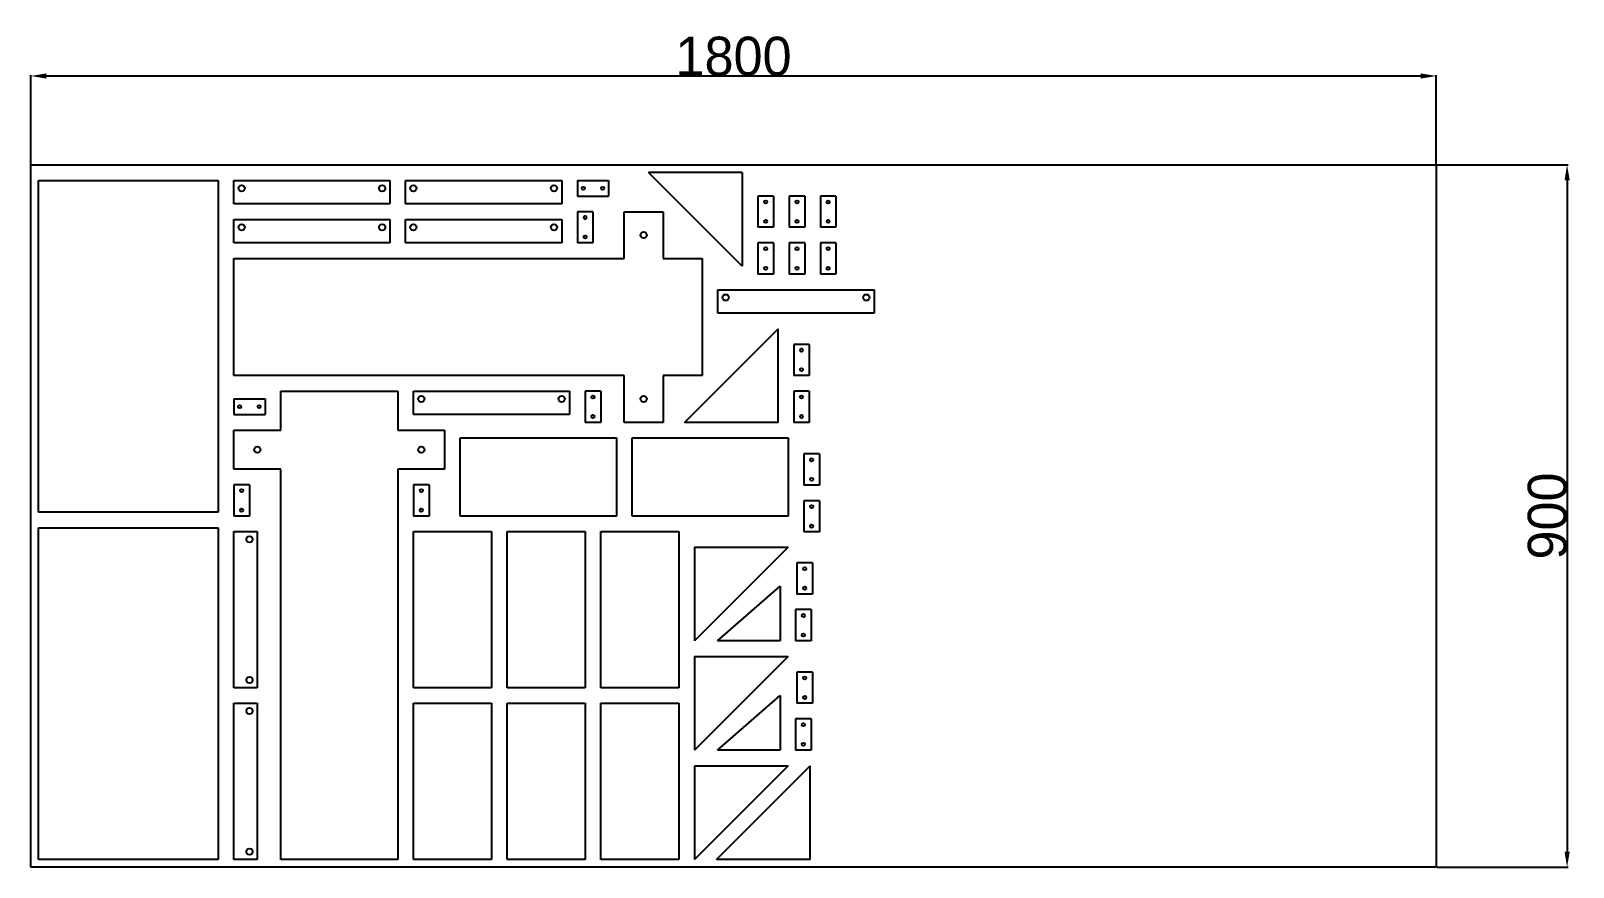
# Model space of a CAD drawing. Header units: millimetres. Extents: x 0 to 1975, y 0 to 1072.
import ezdxf

# ---------------------------------------------------------------- set-up
doc = ezdxf.new("R2010")
doc.units = ezdxf.units.MM
doc.header["$PDSIZE"] = -1
doc.dimstyles.new('ISO-25', dxfattribs={"dimtxt": 50, "dimasz": 20, "dimexe": 1.25, "dimexo": 0.625, "dimgap": 0.075, "dimtad": 1, "dimtxsty": 'Standard', "dimcen": 2.5, "dimadec": 0, "dimazin": 0, "dimtfac": 1, "dimtmove": 0, "dimatfit": 0, "dimfxl": 1, "dimarcsym": 0})

# ---------------------------------------------------------------- blocks, each defined once
blk = doc.blocks.new('*D11')
at = {"color": 0, "lineweight": -2, "transparency": 16777216}
for p, q in [((0, 900.6), (0, 1015.1)), ((20, 1013.9), (1780, 1013.9)), ((1800, 900.6), (1800, 1015.1))]:
    blk.add_line(p, q, dxfattribs=at)
at = {"color": 0, "transparency": 16777216}
for points in [[(20, 1017.2), (20, 1010.5), (0, 1013.9)], [(1780, 1017.2), (1780, 1010.5), (1800, 1013.9)]]:
    blk.add_solid(points, dxfattribs=at)
at = {"layer": 'Defpoints', "color": 0, "transparency": 16777216}
for p in [(1800, 1013.9), (0, 900), (1800, 900)]:
    blk.add_point(p, dxfattribs=at)
at = {"color": 0, "transparency": 16777216, "insert": (900, 1038.9), "char_height": 50, "attachment_point": 5}
blk.add_mtext('1800', dxfattribs=at)
blk = doc.blocks.new('*D12')
at = {"color": 0, "lineweight": -2, "transparency": 16777216}
for p, q in [((1800.6, 900), (1968.9, 900)), ((1967.6, 880), (1967.6, 20)), ((1800.6, 0), (1968.9, 0))]:
    blk.add_line(p, q, dxfattribs=at)
at = {"color": 0, "transparency": 16777216}
for points in [[(1964.3, 880), (1971, 880), (1967.6, 900)], [(1964.3, 20), (1971, 20), (1967.6, 0)]]:
    blk.add_solid(points, dxfattribs=at)
at = {"layer": 'Defpoints', "color": 0, "transparency": 16777216}
for p in [(1800, 900), (1800, 0), (1967.6, 0)]:
    blk.add_point(p, dxfattribs=at)
at = {"color": 0, "transparency": 16777216, "insert": (1942.6, 450), "char_height": 50, "attachment_point": 5, "rotation": 90}
blk.add_mtext('900', dxfattribs=at)

msp = doc.modelspace()

# ---------------------------------------------------------------- linework, layer by layer
for p, q in [((-0.01, -0.01), (-0.01, 899.99)), ((-0.01, 899.99), (1799.99, 899.99)), ((1799.99, 899.99), (1799.99, -0.01)), ((1799.99, -0.01), (-0.01, -0.01))]:
    msp.add_line(p, q)
at = {"color": 7, "linetype": 'Continuous', "lineweight": 25}
for p, q in [((911.203, 889.99), (791.203, 889.99)), ((911.203, 769.99), (791.203, 889.99)), ((911.203, 889.99), (911.203, 769.99)), ((9.99, 879.99), (239.99, 879.99)), ((9.99, 454.99), (9.99, 879.99)), ((239.99, 879.99), (239.99, 454.99)), ((259.99, 879.99), (459.99, 879.99)), ((259.99, 849.99), (259.99, 879.99)), ((459.99, 879.99), (459.99, 849.99)), ((479.99, 879.99), (679.99, 879.99)), ((479.99, 849.99), (479.99, 879.99)), ((679.99, 879.99), (679.99, 849.99)), ((699.99, 879.99), (699.99, 859.99)), ((699.99, 879.99), (739.99, 879.99)), ((739.99, 879.99), (739.99, 859.99)), ((459.99, 849.99), (259.99, 849.99)), ((679.99, 849.99), (479.99, 849.99)), ((699.99, 859.99), (739.99, 859.99)), ((951.203, 859.99), (931.203, 859.99)), ((931.203, 859.99), (931.203, 819.99)), ((951.203, 859.99), (951.203, 819.99)), ((991.203, 859.99), (971.203, 859.99)), ((971.203, 859.99), (971.203, 819.99)), ((991.203, 859.99), (991.203, 819.99)), ((1031.203, 859.99), (1011.203, 859.99)), ((1011.203, 859.99), (1011.203, 819.99)), ((1031.203, 859.99), (1031.203, 819.99)), ((259.99, 829.99), (459.99, 829.99)), ((259.99, 799.99), (259.99, 829.99)), ((459.99, 829.99), (459.99, 799.99)), ((479.99, 829.99), (679.99, 829.99)), ((479.99, 799.99), (479.99, 829.99)), ((679.99, 829.99), (679.99, 799.99)), ((719.99, 839.99), (699.99, 839.99)), ((699.99, 839.99), (699.99, 799.99)), ((719.99, 839.99), (719.99, 799.99)), ((759.99, 839.99), (809.99, 839.99)), ((759.99, 779.99), (759.99, 839.99)), ((809.99, 839.99), (809.99, 779.99)), ((951.203, 819.99), (931.203, 819.99)), ((991.203, 819.99), (971.203, 819.99)), ((1031.203, 819.99), (1011.203, 819.99)), ((459.99, 799.99), (259.99, 799.99)), ((679.99, 799.99), (479.99, 799.99)), ((719.99, 799.99), (699.99, 799.99)), ((951.203, 799.99), (931.203, 799.99)), ((931.203, 799.99), (931.203, 759.99)), ((951.203, 799.99), (951.203, 759.99)), ((991.203, 799.99), (971.203, 799.99)), ((971.203, 799.99), (971.203, 759.99)), ((991.203, 799.99), (991.203, 759.99)), ((1031.203, 799.99), (1011.203, 799.99)), ((1011.203, 799.99), (1011.203, 759.99)), ((1031.203, 799.99), (1031.203, 759.99)), ((259.99, 779.99), (759.99, 779.99)), ((259.99, 629.99), (259.99, 779.99)), ((809.99, 779.99), (859.99, 779.99)), ((859.99, 779.99), (859.99, 629.99)), ((951.203, 759.99), (931.203, 759.99)), ((991.203, 759.99), (971.203, 759.99)), ((1031.203, 759.99), (1011.203, 759.99)), ((879.99, 739.99), (1079.99, 739.99)), ((879.99, 709.99), (879.99, 739.99)), ((1079.99, 739.99), (1079.99, 709.99)), ((1079.99, 709.99), (879.99, 709.99)), ((837.061, 569.99), (957.061, 689.99)), ((957.061, 569.99), (957.061, 689.99)), ((997.061, 669.99), (977.061, 669.99)), ((977.061, 669.99), (977.061, 629.99)), ((997.061, 669.99), (997.061, 629.99)), ((759.99, 629.99), (259.99, 629.99)), ((759.99, 569.99), (759.99, 629.99)), ((809.99, 629.99), (809.99, 569.99)), ((859.99, 629.99), (809.99, 629.99)), ((997.061, 629.99), (977.061, 629.99)), ((259.99, 599.99), (259.99, 579.99)), ((259.99, 599.99), (299.99, 599.99)), ((299.99, 599.99), (299.99, 579.99)), ((319.99, 609.99), (469.99, 609.99)), ((319.99, 559.99), (319.99, 609.99)), ((469.99, 609.99), (469.99, 559.99)), ((489.99, 609.99), (689.99, 609.99)), ((489.99, 579.99), (489.99, 609.99)), ((689.99, 609.99), (689.99, 579.99)), ((729.99, 609.99), (709.99, 609.99)), ((709.99, 609.99), (709.99, 569.99)), ((729.99, 609.99), (729.99, 569.99)), ((997.061, 609.99), (977.061, 609.99)), ((977.061, 609.99), (977.061, 569.99)), ((997.061, 609.99), (997.061, 569.99)), ((259.99, 579.99), (299.99, 579.99)), ((689.99, 579.99), (489.99, 579.99)), ((259.99, 559.99), (319.99, 559.99)), ((259.99, 509.99), (259.99, 559.99)), ((469.99, 559.99), (529.99, 559.99)), ((529.99, 559.99), (529.99, 509.99)), ((729.99, 569.99), (709.99, 569.99)), ((809.99, 569.99), (759.99, 569.99)), ((957.061, 569.99), (837.061, 569.99)), ((997.061, 569.99), (977.061, 569.99)), ((549.99, 449.99), (549.99, 549.99)), ((549.99, 549.99), (749.99, 549.99)), ((749.99, 549.99), (749.99, 449.99)), ((769.99, 449.99), (769.99, 549.99)), ((769.99, 549.99), (969.99, 549.99)), ((969.99, 549.99), (969.99, 449.99)), ((1009.99, 529.551), (989.99, 529.551)), ((989.99, 529.551), (989.99, 489.551)), ((1009.99, 529.551), (1009.99, 489.551)), ((319.99, 509.99), (259.99, 509.99)), ((319.99, 9.99), (319.99, 509.99)), ((469.99, 509.99), (469.99, 9.99)), ((529.99, 509.99), (469.99, 509.99)), ((279.99, 489.99), (259.99, 489.99)), ((259.99, 489.99), (259.99, 449.99)), ((279.99, 489.99), (279.99, 449.99)), ((509.99, 489.99), (489.99, 489.99)), ((489.99, 489.99), (489.99, 449.99)), ((509.99, 489.99), (509.99, 449.99)), ((1009.99, 489.551), (989.99, 489.551)), ((239.99, 454.99), (9.99, 454.99)), ((1009.99, 469.551), (989.99, 469.551)), ((989.99, 469.551), (989.99, 429.551)), ((1009.99, 469.551), (1009.99, 429.551)), ((9.99, 434.99), (239.99, 434.99)), ((9.99, 9.99), (9.99, 434.99)), ((239.99, 434.99), (239.99, 9.99)), ((279.99, 449.99), (259.99, 449.99)), ((509.99, 449.99), (489.99, 449.99)), ((749.99, 449.99), (549.99, 449.99)), ((969.99, 449.99), (769.99, 449.99)), ((259.99, 429.99), (289.99, 429.99)), ((259.99, 229.99), (259.99, 429.99)), ((289.99, 429.99), (289.99, 229.99)), ((489.99, 429.99), (589.99, 429.99)), ((489.99, 229.99), (489.99, 429.99)), ((589.99, 429.99), (589.99, 229.99)), ((609.99, 429.99), (709.99, 429.99)), ((609.99, 229.99), (609.99, 429.99)), ((709.99, 429.99), (709.99, 229.99)), ((729.99, 429.99), (829.99, 429.99)), ((729.99, 229.99), (729.99, 429.99)), ((829.99, 429.99), (829.99, 229.99)), ((1009.99, 429.551), (989.99, 429.551)), ((849.99, 409.99), (969.99, 409.99)), ((849.99, 409.99), (849.99, 289.99)), ((969.99, 409.99), (849.99, 289.99)), ((1001.203, 389.99), (981.203, 389.99)), ((981.203, 389.99), (981.203, 349.99)), ((1001.203, 389.99), (1001.203, 349.99)), ((879.51, 289.99), (959.51, 359.99)), ((959.51, 359.99), (959.51, 289.99)), ((1001.203, 349.99), (981.203, 349.99)), ((999.51, 329.99), (979.51, 329.99)), ((979.51, 329.99), (979.51, 289.99)), ((999.51, 329.99), (999.51, 289.99)), ((959.51, 289.99), (879.51, 289.99)), ((999.51, 289.99), (979.51, 289.99)), ((849.99, 269.99), (969.99, 269.99)), ((849.99, 269.99), (849.99, 149.99)), ((969.99, 269.99), (849.99, 149.99)), ((1001.203, 249.99), (981.203, 249.99)), ((981.203, 249.99), (981.203, 209.99)), ((1001.203, 249.99), (1001.203, 209.99)), ((289.99, 229.99), (259.99, 229.99)), ((589.99, 229.99), (489.99, 229.99)), ((709.99, 229.99), (609.99, 229.99)), ((829.99, 229.99), (729.99, 229.99)), ((879.51, 149.99), (959.51, 219.99)), ((959.51, 219.99), (959.51, 149.99)), ((259.99, 209.99), (289.99, 209.99)), ((259.99, 9.99), (259.99, 209.99)), ((289.99, 209.99), (289.99, 9.99)), ((489.99, 209.99), (589.99, 209.99)), ((489.99, 9.99), (489.99, 209.99)), ((589.99, 209.99), (589.99, 9.99)), ((609.99, 209.99), (709.99, 209.99)), ((609.99, 9.99), (609.99, 209.99)), ((709.99, 209.99), (709.99, 9.99)), ((729.99, 209.99), (829.99, 209.99)), ((729.99, 9.99), (729.99, 209.99)), ((829.99, 209.99), (829.99, 9.99)), ((1001.203, 209.99), (981.203, 209.99)), ((999.51, 189.99), (979.51, 189.99)), ((979.51, 189.99), (979.51, 149.99)), ((999.51, 189.99), (999.51, 149.99)), ((959.51, 149.99), (879.51, 149.99)), ((999.51, 149.99), (979.51, 149.99)), ((849.99, 129.99), (969.99, 129.99)), ((849.99, 129.99), (849.99, 9.99)), ((969.99, 129.99), (849.99, 9.99)), ((878.274, 9.99), (998.274, 129.99)), ((998.274, 9.99), (998.274, 129.99)), ((239.99, 9.99), (9.99, 9.99)), ((289.99, 9.99), (259.99, 9.99)), ((469.99, 9.99), (319.99, 9.99)), ((589.99, 9.99), (489.99, 9.99)), ((709.99, 9.99), (609.99, 9.99)), ((829.99, 9.99), (729.99, 9.99)), ((998.274, 9.99), (878.274, 9.99))]:
    msp.add_line(p, q, dxfattribs=at)
for centre, radius in [((269.99, 869.99), 4), ((449.99, 869.99), 4), ((489.99, 869.99), 4), ((669.99, 869.99), 4), ((707.49, 869.99), 2), ((732.49, 869.99), 2), ((941.203, 852.49), 2), ((981.203, 852.49), 2), ((1021.203, 852.49), 2), ((709.99, 832.49), 2), ((269.99, 819.99), 4), ((449.99, 819.99), 4), ((489.99, 819.99), 4), ((669.99, 819.99), 4), ((784.99, 809.99), 4), ((941.203, 827.49), 2), ((981.203, 827.49), 2), ((1021.203, 827.49), 2), ((709.99, 807.49), 2), ((941.203, 792.49), 2), ((981.203, 792.49), 2), ((1021.203, 792.49), 2), ((941.203, 767.49), 2), ((981.203, 767.49), 2), ((1021.203, 767.49), 2), ((889.99, 729.99), 4), ((1069.99, 729.99), 4), ((987.061, 662.49), 2), ((987.061, 637.49), 2), ((499.99, 599.99), 4), ((679.99, 599.99), 4), ((719.99, 602.49), 2), ((784.99, 599.99), 4), ((987.061, 602.49), 2), ((267.49, 589.99), 2), ((292.49, 589.99), 2), ((719.99, 577.49), 2), ((987.061, 577.49), 2), ((289.99, 534.99), 4), ((499.99, 534.99), 4), ((999.99, 522.051), 2), ((999.99, 497.051), 2), ((269.99, 482.49), 2), ((499.99, 482.49), 2), ((269.99, 457.49), 2), ((499.99, 457.49), 2), ((999.99, 462.051), 2), ((999.99, 437.051), 2), ((279.99, 419.99), 4), ((991.203, 382.49), 2), ((991.203, 357.49), 2), ((989.51, 322.49), 2), ((989.51, 297.49), 2), ((279.99, 239.99), 4), ((991.203, 242.49), 2), ((991.203, 217.49), 2), ((279.99, 199.99), 4), ((989.51, 182.49), 2), ((989.51, 157.49), 2), ((279.99, 19.99), 4)]:
    msp.add_circle(centre, radius, dxfattribs=at)

# ---------------------------------------------------------------- dimensions: what is measured, and where the dimension line sits
dim = msp.add_linear_dim(base=(1799.99, 1013.866), p1=(-0.01, 899.99), p2=(1799.99, 899.99), dimstyle='ISO-25')
dim.commit()
dim.dimension.update_dxf_attribs({"geometry": '*D11', "text_midpoint": (899.99, 1038.941)})
dim = msp.add_linear_dim(base=(1967.631, -0.01), p1=(1799.99, 899.99), p2=(1799.99, -0.01), angle=90, dimstyle='ISO-25')
dim.commit()
dim.dimension.update_dxf_attribs({"geometry": '*D12', "text_midpoint": (1942.556, 449.99)})

doc.saveas('drawing.dxf')
